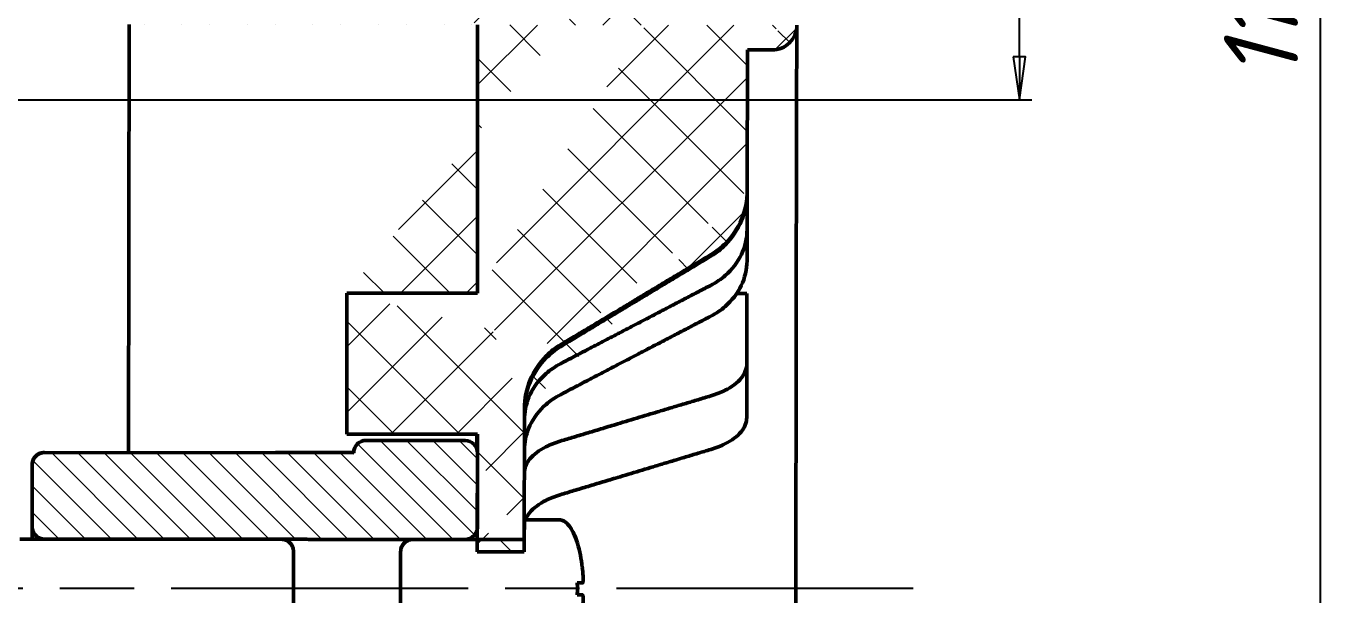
# Model space of a CAD drawing. Header units: inches. Extents: x -14 to 5184, y -66 to 1689.
# Drawn here: x 2755.2 to 2808, y 686.8 to 709.8 of the extents above; entities that cross this region are included whole.
import ezdxf

# ---------------------------------------------------------------- set-up
doc = ezdxf.new("R2010")
doc.units = ezdxf.units.IN
doc.header["$MEASUREMENT"] = 0
doc.linetypes.add('ACAD_ISO08W100', pattern=[36, 24, -3, 6, -3])
for name, color, linetype, lineweight in [('Видимые тонкие (ГОСТ)', 7, 'Continuous', 25), ('Видимый контур (ГОСТ)', 7, 'Continuous', 50), ('Осевая линия (ГОСТ)', 7, 'ACAD_ISO08W100', 25), ('Размер (ГОСТ)', 7, 'Continuous', 25), ('Штриховка (ГОСТ)', 7, 'Continuous', 18)]:
    doc.layers.add(name, color=color, linetype=linetype, lineweight=lineweight)
doc.styles.add('Standart 3.0', font='gost_b.ttf', dxfattribs={"oblique": 15, "height": 3})
doc.dimstyles.new('Обычный (ГОСТ)', dxfattribs={"dimscale": 0.5, "dimtxt": 3.5, "dimasz": 3.5, "dimexe": 1, "dimexo": 0, "dimgap": 0.5, "dimtad": 1, "dimrnd": 1e-08, "dimtxsty": 'Standart 3.0', "dimblk": 'Filled-1', "dimblk1": 'Filled-1', "dimblk2": 'Filled-1', "dimcen": 0.09, "dimdle": 15, "dimclrd": 256, "dimclre": 256, "dimclrt": 256, "dimazin": 2, "dimtfac": 0.714286, "dimtmove": 0, "dimatfit": 3, "dimfxl": 1, "dimtolj": 1, "dimlwd": 25, "dimlwe": 25, "dimarcsym": 0})

# ---------------------------------------------------------------- blocks, each defined once
blk = doc.blocks.new('Filled-1')
at = {"color": 0}
for p, q in [((0, 0), (-1, 0.143)), ((-1, 0.143), (-1, -0.143)), ((-1, 0), (0, 0)), ((-1, -0.143), (0, 0))]:
    blk.add_line(p, q, dxfattribs=at)
at = {"color": 0, "flags": 128}
blk.add_lwpolyline([(-1, -0.143), (0, 0), (-1, 0.143), (-1, -0.143)], dxfattribs=at)
at = {"color": 0}
blk.add_solid([(-1, -0.143), (0, 0), (-1, 0.143), (-1, -0.143)], dxfattribs=at)
blk = doc.blocks.new('*D143')
at = {"layer": 'Размер (ГОСТ)', "lineweight": 25, "ltscale": 0.5, "transparency": 16777216}
for p, q in [((2752.695, 745.82), (2795.828, 745.82)), ((2795.328, 708.57), (2795.328, 744.07)), ((2752.696, 706.82), (2795.828, 706.82))]:
    blk.add_line(p, q, dxfattribs=at)
at = {"layer": 'Размер (ГОСТ)', "lineweight": 25, "ltscale": 0.5, "transparency": 16777216, "xscale": 1.75, "yscale": 1.75, "zscale": 1.75}
for p, rotation in [((2795.328, 745.82), 90), ((2795.328, 706.82), 270)]:
    blk.add_blockref('Filled-1', p, dxfattribs=dict(at, rotation=rotation))
at = {"layer": 'Размер (ГОСТ)', "ltscale": 0.5, "transparency": 16777216, "insert": (2793.275, 726.32), "char_height": 3, "attachment_point": 5, "rotation": 90, "style": 'Standart 3.0'}
blk.add_mtext('\\A1;39%%P{\\fGOST type B|b0|i0|c204|p0;0,1}', dxfattribs=at)
blk = doc.blocks.new('*D205')
at = {"layer": 'Видимые тонкие (ГОСТ)', "lineweight": 25, "ltscale": 0.5, "transparency": 16777216}
for p, q in [((2730, 772.71), (2808, 772.71)), ((2807.5, 656.296), (2807.5, 770.96)), ((2775, 654.546), (2808, 654.546))]:
    blk.add_line(p, q, dxfattribs=at)
at = {"layer": 'Видимые тонкие (ГОСТ)', "lineweight": 25, "ltscale": 0.5, "transparency": 16777216, "xscale": 1.75, "yscale": 1.75, "zscale": 1.75}
for p, rotation in [((2807.5, 772.71), 90), ((2807.5, 654.546), 270)]:
    blk.add_blockref('Filled-1', p, dxfattribs=dict(at, rotation=rotation))
at = {"layer": 'Видимые тонкие (ГОСТ)', "ltscale": 0.5, "transparency": 16777216, "insert": (2805.447, 713.628), "char_height": 3, "attachment_point": 5, "rotation": 90, "style": 'Standart 3.0'}
blk.add_mtext('\\A1;118%%P0,5', dxfattribs=at)

msp = doc.modelspace()

# ---------------------------------------------------------------- hatches: boundary and pattern name
at = {"layer": 'Штриховка (ГОСТ)', "ltscale": 0.5}
h = msp.add_hatch(dxfattribs=at)
h.set_pattern_fill('ANSI37', color=256, scale=15)
h.set_pattern_definition([(45, (-764.6716, -51.7324), (-1.3258252, 1.3258252), []), (135, (-764.6716, -51.7324), (-1.3258252, -1.3258252), [])])
edge = h.paths.add_edge_path()
edge.add_line((2773.4109, 688.5532), (2775.3109, 688.5514))
edge.add_line((2773.4153, 693.3166), (2773.4109, 688.5532))
edge.add_line((2773.4118, 689.5547), (2773.4146, 692.5569))
edge.add_line((2768.1309, 693.3166), (2773.4153, 693.3166))
edge.add_line((2775.3109, 688.5514), (2775.3163, 694.3558))
edge.add_line((2768.1309, 699.0096), (2768.1309, 693.3166))
edge.add_line((2773.4133, 699.0093), (2768.1309, 699.0093))
edge.add_spline(control_points=[(2776.7739, 696.8475), (2776.5621, 696.7145), (2776.3581, 696.5566), (2775.9336, 696.1291), (2775.6871, 695.7571), (2775.4131, 695.0917), (2775.3286, 694.6889), (2775.3165, 694.3329)], knot_values=[0.1533423, 0.1533423, 0.1533423, 0.1533423, 0.2224938, 0.2224938, 0.3340767, 0.3340767, 0.4383753, 0.4383753, 0.4383753, 0.4383753], degree=3, periodic=0)
edge.add_spline(control_points=[(2784.3227, 703.0485), (2784.3154, 702.6873), (2784.2296, 702.2721), (2783.951, 701.6), (2783.7036, 701.2293), (2783.2788, 700.8043), (2783.0777, 700.6439), (2782.8643, 700.5156)], knot_values=[0.4495902, 0.4495902, 0.4495902, 0.4495902, 0.5564178, 0.5564178, 0.6678472, 0.6678472, 0.7366774, 0.7366774, 0.7366774, 0.7366774], degree=3, periodic=0)
edge.add_spline(control_points=[(2776.7739, 696.8475), (2779.3382, 698.3953), (2782.8643, 700.5156)], knot_values=[0.2068793, 0.2068793, 0.2068793, 0.9123737, 0.9123737, 0.9123737], weights=[1.0088811, 1.0203141, 1.0064426], degree=2, periodic=0)
edge.add_line((2784.3244, 703.1449), (2784.3297, 708.8418))
edge.add_line((2784.3297, 708.8418), (2785.3297, 708.8409))
edge.add_spline(control_points=[(2786.0834, 712.8403), (2786.012, 712.9214), (2785.9492, 713.0239), (2785.8627, 713.2332), (2785.8339, 713.3785), (2785.834, 713.5019)], knot_values=[0.3763479, 0.3763479, 0.3763479, 0.3763479, 0.4072666, 0.4072666, 0.4442912, 0.4442912, 0.4442912, 0.4442912], degree=3, periodic=0)
edge.add_spline(control_points=[(2786.3328, 712.1786), (2786.3329, 712.302), (2786.3042, 712.4473), (2786.2177, 712.6566), (2786.1549, 712.7591), (2786.0834, 712.8403)], knot_values=[0.444291, 0.444291, 0.444291, 0.444291, 0.4813156, 0.4813156, 0.5122343, 0.5122343, 0.5122343, 0.5122343], degree=3, periodic=0)
edge.add_line((2786.3306, 709.84), (2786.3328, 712.1786))
edge.add_spline(control_points=[(2785.3297, 708.8409), (2785.4531, 708.8408), (2785.5984, 708.8695), (2785.8265, 708.9638), (2785.9497, 709.046), (2786.1244, 709.2203), (2786.2068, 709.3434), (2786.3015, 709.5713), (2786.3305, 709.7166), (2786.3306, 709.84)], knot_values=[0.2961944, 0.2961944, 0.2961944, 0.2961944, 0.3332183, 0.3332183, 0.3702424, 0.3702424, 0.4072668, 0.4072668, 0.4442915, 0.4442915, 0.4442915, 0.4442915], degree=3, periodic=0)
edge.add_line((2759.3307, 709.8652), (2773.4306, 709.852))
edge.add_line((2759.3387, 718.5698), (2759.3307, 709.8652))
edge.add_spline(control_points=[(2760.3397, 719.5689), (2760.2162, 719.569), (2760.071, 719.5402), (2759.8428, 719.446), (2759.7196, 719.3638), (2759.5449, 719.1895), (2759.4625, 719.0664), (2759.3679, 718.8384), (2759.3388, 718.6932), (2759.3387, 718.5698)], knot_values=[0, 0, 0, 0, 0.037024, 0.037024, 0.0740481, 0.0740481, 0.1110722, 0.1110722, 0.1480965, 0.1480965, 0.1480965, 0.1480965], degree=3, periodic=0)
edge.add_line((2784.8397, 719.5461), (2760.3397, 719.5689))
edge.add_spline(control_points=[(2785.8387, 718.5451), (2785.8388, 718.6685), (2785.8101, 718.8138), (2785.7158, 719.0419), (2785.6337, 719.1652), (2785.4593, 719.3399), (2785.3362, 719.4222), (2785.1083, 719.5169), (2784.9631, 719.5459), (2784.8397, 719.5461)], knot_values=[-0.1480969, -0.1480969, -0.1480969, -0.1480969, -0.1110725, -0.1110725, -0.0740482, -0.0740482, -0.037024, -0.037024, 0, 0, 0, 0], degree=3, periodic=0)
edge.add_line((2785.834, 713.5019), (2785.8387, 718.5451))
edge.add_line((2773.4203, 709.852), (2773.4133, 699.0093))
edge.add_spline(control_points=[(2785.812, 718.7757), (2785.8048, 718.8063), (2785.7955, 718.839), (2785.7699, 718.9134), (2785.7522, 718.9556), (2785.6957, 719.0677), (2785.6504, 719.1357), (2785.5317, 719.2743), (2785.4524, 719.3424), (2785.2755, 719.452), (2785.1751, 719.4939), (2784.9962, 719.5368), (2784.9176, 719.5462), (2784.8396, 719.5463)], knot_values=[0, 0, 0, 0, 0.0105576, 0.0105576, 0.0243585, 0.0243585, 0.0485574, 0.0485574, 0.0792156, 0.0792156, 0.1110337, 0.1110337, 0.134456, 0.134456, 0.134456, 0.134456], degree=3, periodic=0)
h = msp.add_hatch(dxfattribs=at)
h.set_pattern_fill('ANSI31', color=256, scale=6, angle=90)
h.set_pattern_definition([(135, (-651.9682, -51.75855), (-0.53033009, -0.53033009), [])])
edge = h.paths.add_edge_path()
edge.add_spline(control_points=[(2772.9113, 689.0546), (2769.2265, 689.0582), (2765.5411, 689.0618)], knot_values=[0.9629057, 0.9629057, 0.9629057, 1.7000006, 1.7000006, 1.7000006], weights=[1, 0.9999971, 0.9999967], degree=2, periodic=0)
edge.add_spline(control_points=[(2765.5411, 689.0618), (2765.5371, 689.0623), (2765.5331, 689.0627), (2765.5134, 689.0646), (2765.4976, 689.0654), (2765.4819, 689.0654)], knot_values=[0.077537, 0.077537, 0.077537, 0.077537, 0.0787449, 0.0787449, 0.0834733, 0.0834733, 0.0834733, 0.0834733], degree=3, periodic=0)
edge.add_line((2765.5016, 689.0654), (2763.2794, 689.0662))
edge.add_line((2763.2794, 689.0662), (2755.8711, 689.0731))
edge.add_spline(control_points=[(2755.8723, 689.0729), (2755.8206, 689.0775), (2755.7654, 689.0905), (2755.6631, 689.1331), (2755.6016, 689.1743), (2755.5144, 689.2617), (2755.4733, 689.3234), (2755.4261, 689.4375), (2755.4117, 689.5102), (2755.4118, 689.572)], knot_values=[0.0740675, 0.0740675, 0.0740675, 0.0740675, 0.0887876, 0.0887876, 0.1073042, 0.1073042, 0.1258292, 0.1258292, 0.1443578, 0.1443578, 0.1443578, 0.1443578], degree=3, periodic=0)
edge.add_line((2755.4118, 689.572), (2755.4141, 692.0728))
edge.add_spline(control_points=[(2755.4141, 692.0728), (2755.4142, 692.1345), (2755.4287, 692.2071), (2755.476, 692.3211), (2755.5172, 692.3827), (2755.6046, 692.4699), (2755.6662, 692.5109), (2755.7407, 692.5417), (2755.7597, 692.5481), (2755.7793, 692.5534)], knot_values=[0.0128337, 0.0128337, 0.0128337, 0.0128337, 0.0313495, 0.0313495, 0.0498634, 0.0498634, 0.0683757, 0.0683757, 0.0740532, 0.0740532, 0.0740532, 0.0740532], degree=3, periodic=0)
edge.add_spline(control_points=[(2755.4073, 689.0735), (2755.4076, 689.2936), (2755.4079, 689.5068), (2755.4089, 690.1613), (2755.4096, 690.5727), (2755.4109, 691.2631), (2755.4116, 691.5471), (2755.4127, 691.883), (2755.4131, 691.9804), (2755.4136, 692.0511), (2755.4137, 692.0634), (2755.4139, 692.0777), (2755.414, 692.0809), (2755.4142, 692.0888), (2755.4143, 692.0913), (2755.4146, 692.0975), (2755.4147, 692.1002), (2755.4151, 692.1068), (2755.4154, 692.1105), (2755.4161, 692.1187), (2755.4165, 692.123), (2755.4183, 692.1392), (2755.4203, 692.1533), (2755.425, 692.178), (2755.4275, 692.1891), (2755.437, 692.2251), (2755.4456, 692.2498), (2755.4773, 692.3223), (2755.5068, 692.368), (2755.5778, 692.447), (2755.6202, 692.4811), (2755.7005, 692.5269), (2755.7373, 692.5424), (2755.7752, 692.5534)], knot_values=[0.0140963, 0.0140963, 0.0140963, 0.0140963, 0.0857015, 0.0857015, 0.2451249, 0.2451249, 0.4089582, 0.4089582, 0.5260476, 0.5260476, 0.5648325, 0.5648325, 0.5777667, 0.5777667, 0.5825971, 0.5825971, 0.585217, 0.585217, 0.5873925, 0.5873925, 0.5891194, 0.5891194, 0.5934459, 0.5934459, 0.5968836, 0.5968836, 0.6047063, 0.6047063, 0.6206362, 0.6206362, 0.6365611, 0.6365611, 0.6483542, 0.6483542, 0.6483542, 0.6483542], degree=3, periodic=0)
edge.add_spline(control_points=[(2755.4141, 692.0728), (2755.4142, 692.1345), (2755.4287, 692.2071), (2755.476, 692.3211), (2755.5172, 692.3827), (2755.6046, 692.4699), (2755.6662, 692.5109), (2755.7407, 692.5417), (2755.7597, 692.5481), (2755.7793, 692.5534)], knot_values=[0.0128337, 0.0128337, 0.0128337, 0.0128337, 0.0313495, 0.0313495, 0.0498634, 0.0498634, 0.0683757, 0.0683757, 0.0740532, 0.0740532, 0.0740532, 0.0740532], degree=3, periodic=0)
edge.add_spline(control_points=[(2755.4073, 689.0735), (2755.4076, 689.2936), (2755.4079, 689.5068), (2755.4089, 690.1613), (2755.4096, 690.5727), (2755.4109, 691.2631), (2755.4116, 691.5471), (2755.4127, 691.883), (2755.4131, 691.9804), (2755.4136, 692.0511), (2755.4137, 692.0634), (2755.4139, 692.0777), (2755.414, 692.0809), (2755.4142, 692.0888), (2755.4143, 692.0913), (2755.4146, 692.0975), (2755.4147, 692.1002), (2755.4151, 692.1068), (2755.4154, 692.1105), (2755.4161, 692.1187), (2755.4165, 692.123), (2755.4183, 692.1392), (2755.4203, 692.1533), (2755.425, 692.178), (2755.4275, 692.1891), (2755.437, 692.2251), (2755.4456, 692.2498), (2755.4773, 692.3223), (2755.5068, 692.368), (2755.5778, 692.447), (2755.6202, 692.4811), (2755.7005, 692.5269), (2755.7373, 692.5424), (2755.7752, 692.5534)], knot_values=[0.0140963, 0.0140963, 0.0140963, 0.0140963, 0.0857015, 0.0857015, 0.2451249, 0.2451249, 0.4089582, 0.4089582, 0.5260476, 0.5260476, 0.5648325, 0.5648325, 0.5777667, 0.5777667, 0.5825971, 0.5825971, 0.585217, 0.585217, 0.5873925, 0.5873925, 0.5891194, 0.5891194, 0.5934459, 0.5934459, 0.5968836, 0.5968836, 0.6047063, 0.6047063, 0.6206362, 0.6206362, 0.6365611, 0.6365611, 0.6483542, 0.6483542, 0.6483542, 0.6483542], degree=3, periodic=0)
edge.add_spline(control_points=[(2755.4141, 692.0728), (2755.4142, 692.1345), (2755.4287, 692.2071), (2755.476, 692.3211), (2755.5172, 692.3827), (2755.6046, 692.4699), (2755.6662, 692.5109), (2755.7407, 692.5417), (2755.7597, 692.5481), (2755.7793, 692.5534)], knot_values=[0.0128337, 0.0128337, 0.0128337, 0.0128337, 0.0313495, 0.0313495, 0.0498634, 0.0498634, 0.0683757, 0.0683757, 0.0740532, 0.0740532, 0.0740532, 0.0740532], degree=3, periodic=0)
edge.add_spline(control_points=[(2755.4073, 689.0735), (2755.4076, 689.2936), (2755.4079, 689.5068), (2755.4089, 690.1613), (2755.4096, 690.5727), (2755.4109, 691.2631), (2755.4116, 691.5471), (2755.4127, 691.883), (2755.4131, 691.9804), (2755.4136, 692.0511), (2755.4137, 692.0634), (2755.4139, 692.0777), (2755.414, 692.0809), (2755.4142, 692.0888), (2755.4143, 692.0913), (2755.4146, 692.0975), (2755.4147, 692.1002), (2755.4151, 692.1068), (2755.4154, 692.1105), (2755.4161, 692.1187), (2755.4165, 692.123), (2755.4183, 692.1392), (2755.4203, 692.1533), (2755.425, 692.178), (2755.4275, 692.1891), (2755.437, 692.2251), (2755.4456, 692.2498), (2755.4773, 692.3223), (2755.5068, 692.368), (2755.5778, 692.447), (2755.6202, 692.4811), (2755.7005, 692.5269), (2755.7373, 692.5424), (2755.7752, 692.5534)], knot_values=[0.0140963, 0.0140963, 0.0140963, 0.0140963, 0.0857015, 0.0857015, 0.2451249, 0.2451249, 0.4089582, 0.4089582, 0.5260476, 0.5260476, 0.5648325, 0.5648325, 0.5777667, 0.5777667, 0.5825971, 0.5825971, 0.585217, 0.585217, 0.5873925, 0.5873925, 0.5891194, 0.5891194, 0.5934459, 0.5934459, 0.5968836, 0.5968836, 0.6047063, 0.6047063, 0.6206362, 0.6206362, 0.6365611, 0.6365611, 0.6483542, 0.6483542, 0.6483542, 0.6483542], degree=3, periodic=0)
edge.add_spline(control_points=[(2755.4141, 692.0728), (2755.4142, 692.1345), (2755.4287, 692.2071), (2755.476, 692.3211), (2755.5172, 692.3827), (2755.6046, 692.4699), (2755.6662, 692.5109), (2755.7407, 692.5417), (2755.7597, 692.5481), (2755.7793, 692.5534)], knot_values=[0.0128337, 0.0128337, 0.0128337, 0.0128337, 0.0313495, 0.0313495, 0.0498634, 0.0498634, 0.0683757, 0.0683757, 0.0740532, 0.0740532, 0.0740532, 0.0740532], degree=3, periodic=0)
edge.add_spline(control_points=[(2755.4073, 689.0735), (2755.4076, 689.2936), (2755.4079, 689.5068), (2755.4089, 690.1613), (2755.4096, 690.5727), (2755.4109, 691.2631), (2755.4116, 691.5471), (2755.4127, 691.883), (2755.4131, 691.9804), (2755.4136, 692.0511), (2755.4137, 692.0634), (2755.4139, 692.0777), (2755.414, 692.0809), (2755.4142, 692.0888), (2755.4143, 692.0913), (2755.4146, 692.0975), (2755.4147, 692.1002), (2755.4151, 692.1068), (2755.4154, 692.1105), (2755.4161, 692.1187), (2755.4165, 692.123), (2755.4183, 692.1392), (2755.4203, 692.1533), (2755.425, 692.178), (2755.4275, 692.1891), (2755.437, 692.2251), (2755.4456, 692.2498), (2755.4773, 692.3223), (2755.5068, 692.368), (2755.5778, 692.447), (2755.6202, 692.4811), (2755.7005, 692.5269), (2755.7373, 692.5424), (2755.7752, 692.5534)], knot_values=[0.0140963, 0.0140963, 0.0140963, 0.0140963, 0.0857015, 0.0857015, 0.2451249, 0.2451249, 0.4089582, 0.4089582, 0.5260476, 0.5260476, 0.5648325, 0.5648325, 0.5777667, 0.5777667, 0.5825971, 0.5825971, 0.585217, 0.585217, 0.5873925, 0.5873925, 0.5891194, 0.5891194, 0.5934459, 0.5934459, 0.5968836, 0.5968836, 0.6047063, 0.6047063, 0.6206362, 0.6206362, 0.6365611, 0.6365611, 0.6483542, 0.6483542, 0.6483542, 0.6483542], degree=3, periodic=0)
edge.add_spline(control_points=[(2755.4141, 692.0728), (2755.4142, 692.1345), (2755.4287, 692.2071), (2755.476, 692.3211), (2755.5172, 692.3827), (2755.6046, 692.4699), (2755.6662, 692.5109), (2755.7407, 692.5417), (2755.7597, 692.5481), (2755.7793, 692.5534)], knot_values=[0.0128337, 0.0128337, 0.0128337, 0.0128337, 0.0313495, 0.0313495, 0.0498634, 0.0498634, 0.0683757, 0.0683757, 0.0740532, 0.0740532, 0.0740532, 0.0740532], degree=3, periodic=0)
edge.add_line((2755.7793, 692.5534), (2758.9872, 692.5695))
edge.add_line((2758.9872, 692.5695), (2768.4146, 692.5606))
edge.add_line((2768.4146, 692.5606), (2768.4146, 692.5615))
edge.add_ellipse((2768.9146, 692.5611), major_axis=(-0.4234, -0.266), ratio=0.9999995, start_angle=237.81076, end_angle=327.81076, ccw=False)
edge.add_line((2768.9151, 693.0611), (2772.9151, 693.0574))
edge.add_ellipse((2772.9146, 692.5574), major_axis=(0.4234, 0.266), ratio=0.9999995, start_angle=-32.18924, end_angle=57.81076, ccw=False)
edge.add_line((2773.4146, 692.5569), (2773.4118, 689.5547))
edge.add_spline(control_points=[(2773.4118, 689.5547), (2773.4117, 689.4929), (2773.3972, 689.4202), (2773.3499, 689.3061), (2773.3086, 689.2445), (2773.2213, 689.1572), (2773.1597, 689.1161), (2773.0456, 689.069), (2772.973, 689.0546), (2772.9113, 689.0546)], knot_values=[0.1481618, 0.1481618, 0.1481618, 0.1481618, 0.1666967, 0.1666967, 0.1852256, 0.1852256, 0.2037428, 0.2037428, 0.2222477, 0.2222477, 0.2222477, 0.2222477], degree=3, periodic=0)

# ---------------------------------------------------------------- linework, layer by layer
at = {"layer": 'Видимые тонкие (ГОСТ)', "ltscale": 0.5}
for p, q in [((2768.412, 692.6166), (2755.7649, 692.5534)), ((2755.9113, 689.0711), (2773.0613, 689.0545))]:
    msp.add_line(p, q, dxfattribs=at)
at = {"layer": 'Видимый контур (ГОСТ)', "ltscale": 0.5}
for p, q in [((2759.3307, 709.8652), (2759.3146, 692.5692)), ((2768.1309, 699.0096), (2768.1309, 693.3166)), ((2773.4133, 699.0093), (2768.1309, 699.0093)), ((2768.1309, 693.3166), (2773.4153, 693.3166)), ((2777.4519, 687.2961), (2777.6703, 687.296))]:
    msp.add_line(p, q, dxfattribs=at)
at = {"layer": 'Видимый контур (ГОСТ)'}
for p, q in [((2773.4203, 709.852), (2773.4133, 699.0093)), ((2784.3244, 703.1449), (2784.3297, 708.8418)), ((2784.3297, 708.8418), (2785.3297, 708.8409)), ((2784.3169, 701.5677), (2784.3175, 702.9132)), ((2773.4133, 699.0093), (2773.4049, 699.0093)), ((2784.3049, 698.9992), (2783.9018, 698.9996)), ((2784.3065, 696.1471), (2784.3049, 698.9992)), ((2775.3109, 688.5514), (2775.3163, 694.3558)), ((2773.4038, 693.3166), (2773.4041, 692.6591)), ((2773.4084, 692.6356), (2773.408, 693.3166)), ((2773.4109, 693.3166), (2773.4106, 692.6207)), ((2773.4153, 693.3166), (2773.4109, 688.5532)), ((2773.413, 692.5968), (2773.4133, 693.3166)), ((2773.4141, 693.3166), (2773.4135, 692.591)), ((2768.6456, 692.9826), (2768.6486, 692.9845)), ((2772.9151, 693.0574), (2768.9151, 693.0611)), ((2768.4145, 692.5615), (2755.9145, 692.5731)), ((2768.4146, 692.5606), (2755.9146, 692.5724)), ((2759.3146, 692.5711), (2759.3146, 692.5692)), ((2768.4146, 692.5615), (2768.4146, 692.5606)), ((2773.4118, 689.5547), (2773.4146, 692.5569)), ((2755.4141, 692.0728), (2755.4118, 689.572)), ((2775.3121, 689.8531), (2775.3113, 689.0523)), ((2776.712, 689.8538), (2775.3121, 689.8551)), ((2776.7121, 689.8517), (2775.3121, 689.8531)), ((2754.9113, 689.074), (2765.5152, 689.0618)), ((2763.2761, 689.064), (2754.9113, 689.0721)), ((2763.2794, 689.0662), (2765.4819, 689.0654)), ((2775.3113, 689.0523), (2770.8113, 689.0567)), ((2772.9631, 689.0573), (2773.4113, 689.0569)), ((2765.9787, 685.5679), (2765.9815, 688.5619)), ((2770.3109, 688.5563), (2770.3081, 685.5632)), ((2773.4109, 688.5532), (2775.3109, 688.5514))]:
    msp.add_line(p, q, dxfattribs=at)
at = {"layer": 'Видимый контур (ГОСТ)', "extrusion": (0, 0, -1)}
for centre, major_axis, ratio, start_param, end_param in [((2784.3093, 687.0739), (0.015, 16.0568), 0.000853, 5.681687, 5.8375423), ((2784.3094, 687.0477), (0.0149, 16.0906), 0.0008563, 5.1577927, 5.3133193), ((2773.4094, 687.0569), (0.0212, 22.7954), 0.0008567, 4.9622507, 4.9905664), ((2773.4094, 687.0569), (0.0202, 21.7954), 0.0008567, 4.9738273, 5.0036943), ((2768.9118, 692.5593), (0.4375, -0.2422), 0.9994154, 2.6400316, 3.6455923), ((2768.9146, 692.5611), (-0.4234, -0.266), 0.9999995, 0.5618082, 2.1326045), ((2772.9146, 692.5574), (0.4234, 0.266), 0.9999995, 5.2741972, 6.8449935), ((2768.4094, 687.0615), (0.0051, 5.5), 0.0008567, 0, 0.0181508), ((2776.7094, 687.0538), (-0.0026, -2.8), 0.3571438, 3.1415918, 3.9866784), ((2776.7094, 687.0538), (0.0026, 2.8), 0.0008567, 0, 0.0024476), ((2772.2299, 685.9763), (5.2292, 2.9351), 0.0025533, 0.0004091, 0.0175908)]:
    msp.add_ellipse(centre, major_axis=major_axis, ratio=ratio, start_param=start_param, end_param=end_param, dxfattribs=at)
at = {"layer": 'Видимый контур (ГОСТ)'}
for points, knots in [([(2785.3297, 708.8409), (2785.4531, 708.8408), (2785.5984, 708.8695), (2785.8265, 708.9638), (2785.9497, 709.046), (2786.1244, 709.2203), (2786.2068, 709.3434), (2786.3015, 709.5713), (2786.3305, 709.7166), (2786.3306, 709.84)], [0.29619442, 0.29619442, 0.29619442, 0.29619442, 0.33321834, 0.33321834, 0.37024242, 0.37024242, 0.4072668, 0.4072668, 0.44429149, 0.44429149, 0.44429149, 0.44429149]), ([(2786.2871, 664.3009), (2786.287, 664.3047), (2786.2869, 664.3095), (2786.2863, 664.3662), (2786.2856, 664.4743), (2786.2835, 665.0447), (2786.2823, 665.821), (2786.2808, 668.0331), (2786.2805, 669.5263), (2786.2808, 673.0176), (2786.2815, 675.06), (2786.2838, 679.4309), (2786.2854, 681.8138), (2786.2894, 686.6182), (2786.2917, 689.0994), (2786.2969, 693.849), (2786.2998, 696.1765), (2786.3058, 700.389), (2786.3089, 702.3264), (2786.315, 705.5739), (2786.3181, 706.9245), (2786.3237, 708.8766), (2786.3264, 709.5073), (2786.3288, 709.7546), (2786.3291, 709.7755), (2786.3293, 709.7887)], [0.2615678, 0.2615678, 0.2615678, 0.2615678, 0.2873283, 0.2873283, 0.5466366, 0.5466366, 1.2399176, 1.2399176, 1.9648387, 1.9648387, 2.6909411, 2.6909411, 3.417188, 3.417188, 4.143471, 4.143471, 4.8697608, 4.8697608, 5.5960387, 5.5960387, 6.3222664, 6.3222664, 7.0482955, 7.0482955, 7.1366388, 7.1366388, 7.1366388, 7.1366388]), ([(2784.3227, 703.0485), (2784.3154, 702.6873), (2784.2296, 702.2721), (2783.951, 701.6), (2783.7036, 701.2293), (2783.2788, 700.8043), (2783.0777, 700.6439), (2782.8643, 700.5156)], [0.44959015, 0.44959015, 0.44959015, 0.44959015, 0.55641783, 0.55641783, 0.66784716, 0.66784716, 0.73667737, 0.73667737, 0.73667737, 0.73667737]), ([(2782.8655, 700.5737), (2783.0794, 700.7018), (2783.2812, 700.862), (2783.7058, 701.2859), (2783.953, 701.6551), (2784.237, 702.339), (2784.3241, 702.7746), (2784.3244, 703.1449)], [1.04180898, 1.04180898, 1.04180898, 1.04180898, 1.11073202, 1.11073202, 1.22180669, 1.22180669, 1.33288274, 1.33288274, 1.33288274, 1.33288274]), ([(2782.8594, 699.3338), (2783.0727, 699.4449), (2783.2738, 699.5837), (2783.6983, 699.9516), (2783.9456, 700.2725), (2784.2297, 700.8669), (2784.3168, 701.2458), (2784.3169, 701.5677)], [1.0432427, 1.0432427, 1.0432427, 1.0432427, 1.1120729, 1.1120729, 1.22350223, 1.22350223, 1.33505022, 1.33505022, 1.33505022, 1.33505022]), ([(2784.3139, 700.3126), (2784.313, 699.9915), (2784.2261, 699.6146), (2783.9426, 699.0213), (2783.6953, 698.7004), (2783.2708, 698.3325), (2783.0697, 698.1937), (2782.8564, 698.0827)], [0.44532481, 0.44532481, 0.44532481, 0.44532481, 0.55641783, 0.55641783, 0.66784716, 0.66784716, 0.73667737, 0.73667737, 0.73667737, 0.73667737]), ([(2775.3163, 694.3558), (2775.3166, 694.726), (2775.4037, 695.1618), (2775.6877, 695.8457), (2775.9349, 696.2149), (2776.3595, 696.6387), (2776.5613, 696.799), (2776.7752, 696.9271)], [1.33296274, 1.33296274, 1.33296274, 1.33296274, 1.44404815, 1.44404815, 1.55512549, 1.55512549, 1.62404678, 1.62404678, 1.62404678, 1.62404678]), ([(2776.7739, 696.8475), (2776.5621, 696.7145), (2776.3581, 696.5566), (2775.9336, 696.1291), (2775.6871, 695.7571), (2775.4131, 695.0917), (2775.3286, 694.6889), (2775.3165, 694.3329)], [0.15334232, 0.15334232, 0.15334232, 0.15334232, 0.2224938, 0.2224938, 0.33407665, 0.33407665, 0.43837526, 0.43837526, 0.43837526, 0.43837526]), ([(2775.3164, 694.0117), (2775.3324, 694.3125), (2775.4154, 694.6479), (2775.6848, 695.215), (2775.9312, 695.5371), (2776.3554, 695.9071), (2776.5594, 696.0438), (2776.7711, 696.1589)], [1.35759143, 1.35759143, 1.35759143, 1.35759143, 1.45855332, 1.45855332, 1.57013617, 1.57013617, 1.63928765, 1.63928765, 1.63928765, 1.63928765]), ([(2782.8507, 694.8588), (2783.0639, 694.9228), (2783.2648, 695.0028), (2783.6891, 695.2149), (2783.9361, 695.3999), (2784.2198, 695.7428), (2784.3066, 695.9614), (2784.3065, 696.1471)], [1.0432427, 1.0432427, 1.0432427, 1.0432427, 1.1120729, 1.1120729, 1.22350223, 1.22350223, 1.33505022, 1.33505022, 1.33505022, 1.33505022]), ([(2776.7681, 694.9078), (2776.5563, 694.7926), (2776.3524, 694.656), (2775.9281, 694.2859), (2775.6818, 693.9638), (2775.4175, 693.4073), (2775.336, 693.0877), (2775.3156, 692.7963)], [0.15334232, 0.15334232, 0.15334232, 0.15334232, 0.2224938, 0.2224938, 0.33407665, 0.33407665, 0.43105733, 0.43105733, 0.43105733, 0.43105733]), ([(2784.3034, 693.9799), (2784.303, 693.7945), (2784.2164, 693.5766), (2783.933, 693.2342), (2783.686, 693.0492), (2783.2618, 692.837), (2783.0608, 692.757), (2782.8476, 692.693)], [0.44515536, 0.44515536, 0.44515536, 0.44515536, 0.55641783, 0.55641783, 0.66784716, 0.66784716, 0.73667737, 0.73667737, 0.73667737, 0.73667737]), ([(2775.3148, 691.8194), (2775.3366, 691.9853), (2775.4171, 692.1664), (2775.6792, 692.4851), (2775.9253, 692.6708), (2776.3492, 692.8841), (2776.5531, 692.9629), (2776.7647, 693.0293)], [1.36307249, 1.36307249, 1.36307249, 1.36307249, 1.45855332, 1.45855332, 1.57013617, 1.57013617, 1.63928765, 1.63928765, 1.63928765, 1.63928765]), ([(2755.9145, 692.5731), (2755.9064, 692.5731), (2755.8983, 692.5729), (2755.8659, 692.5714), (2755.8416, 692.5684), (2755.7649, 692.5534), (2755.7131, 692.5341), (2755.6202, 692.4811), (2755.5778, 692.447), (2755.5068, 692.368), (2755.4773, 692.3223), (2755.4456, 692.2498), (2755.437, 692.2251), (2755.4275, 692.1891), (2755.425, 692.178), (2755.4203, 692.1533), (2755.4183, 692.1392), (2755.4165, 692.123), (2755.4161, 692.1187), (2755.4154, 692.1105), (2755.4151, 692.1068), (2755.4147, 692.1002), (2755.4146, 692.0975), (2755.4143, 692.0913), (2755.4142, 692.0888), (2755.414, 692.0809), (2755.4139, 692.0777), (2755.4137, 692.0634), (2755.4136, 692.0511), (2755.4131, 691.9804), (2755.4127, 691.883), (2755.4116, 691.5471), (2755.4109, 691.2631), (2755.4096, 690.5727), (2755.4089, 690.1613), (2755.4079, 689.5068), (2755.4076, 689.2936), (2755.4073, 689.0734)], [0, 0, 0, 0, 0.00242887, 0.00242887, 0.00973283, 0.00973283, 0.02588939, 0.02588939, 0.04181422, 0.04181422, 0.05774412, 0.05774412, 0.06556685, 0.06556685, 0.06900451, 0.06900451, 0.07333109, 0.07333109, 0.07505797, 0.07505797, 0.07723342, 0.07723342, 0.07985337, 0.07985337, 0.0846838, 0.0846838, 0.09761799, 0.09761799, 0.1364029, 0.1364029, 0.2534923, 0.2534923, 0.41732552, 0.41732552, 0.57674898, 0.57674898, 0.64835947, 0.64835947, 0.64835947, 0.64835947]), ([(2755.9146, 692.5724), (2755.8529, 692.5724), (2755.7803, 692.5581), (2755.6662, 692.5109), (2755.6046, 692.4699), (2755.5172, 692.3827), (2755.476, 692.3211), (2755.4287, 692.2071), (2755.4142, 692.1345), (2755.4141, 692.0728)], [0, 0, 0, 0, 0.018511209, 0.018511209, 0.037023522, 0.037023522, 0.055537472, 0.055537472, 0.074053192, 0.074053192, 0.074053192, 0.074053192]), ([(2776.7616, 690.8635), (2776.55, 690.7972), (2776.3462, 690.7184), (2775.9222, 690.5051), (2775.6761, 690.3193), (2775.4619, 690.0588), (2775.4036, 689.9576), (2775.364, 689.8547)], [0.15334232, 0.15334232, 0.15334232, 0.15334232, 0.2224938, 0.2224938, 0.33407665, 0.33407665, 0.39177045, 0.39177045, 0.39177045, 0.39177045]), ([(2755.4118, 689.572), (2755.4117, 689.5102), (2755.4261, 689.4375), (2755.4733, 689.3234), (2755.5144, 689.2617), (2755.6016, 689.1743), (2755.6631, 689.1331), (2755.7771, 689.0857), (2755.8496, 689.0712), (2755.9113, 689.0711)], [0.074067498, 0.074067498, 0.074067498, 0.074067498, 0.09259611, 0.09259611, 0.111121167, 0.111121167, 0.129637696, 0.129637696, 0.148144641, 0.148144641, 0.148144641, 0.148144641]), ([(2772.9113, 689.0546), (2772.973, 689.0546), (2773.0456, 689.069), (2773.1597, 689.1161), (2773.2213, 689.1572), (2773.3086, 689.2445), (2773.3499, 689.3061), (2773.3972, 689.4202), (2773.4117, 689.4929), (2773.4118, 689.5547)], [0.148161803, 0.148161803, 0.148161803, 0.148161803, 0.166666759, 0.166666759, 0.185183898, 0.185183898, 0.203712886, 0.203712886, 0.22224774, 0.22224774, 0.22224774, 0.22224774]), ([(2773.41, 689.0569), (2773.41, 689.0638), (2773.41, 689.0708), (2773.4103, 689.2336), (2773.4107, 689.3566), (2773.4111, 689.4765), (2773.4112, 689.5064), (2773.4114, 689.5293), (2773.4114, 689.5329), (2773.4114, 689.5359)], [0.69467727, 0.69467727, 0.69467727, 0.69467727, 0.69817206, 0.69817206, 0.77775313, 0.77775313, 0.81701565, 0.81701565, 0.82548914, 0.82548914, 0.82548914, 0.82548914]), ([(2777.4585, 688.9107), (2777.3895, 689.1288), (2777.3088, 689.3156), (2777.1622, 689.5577), (2777.0929, 689.6512), (2776.9642, 689.7644), (2776.9117, 689.8), (2776.8084, 689.8416), (2776.761, 689.8517), (2776.7121, 689.8517)], [-0.11800648, -0.11800648, -0.11800648, -0.11800648, -0.06605703, -0.06605703, -0.03336788, -0.03336788, -0.01469087, -0.01469087, 0, 0, 0, 0]), ([(2765.9815, 688.5687), (2765.9814, 688.5705), (2765.9814, 688.5723), (2765.9813, 688.5766), (2765.9813, 688.578), (2765.9812, 688.582), (2765.9811, 688.5848), (2765.9807, 688.5921), (2765.9805, 688.5967), (2765.9798, 688.6063), (2765.9793, 688.6114), (2765.978, 688.6243), (2765.977, 688.6322), (2765.9729, 688.659), (2765.969, 688.6778), (2765.953, 688.7366), (2765.9368, 688.7759), (2765.89, 688.8583), (2765.8561, 688.9006), (2765.7775, 688.9717), (2765.7318, 689.0014), (2765.6347, 689.0443), (2765.582, 689.058), (2765.5134, 689.0646), (2765.4976, 689.0654), (2765.4819, 689.0654)], [0, 0, 0, 0, 0.003942928, 0.003942928, 0.005419739, 0.005419739, 0.007097091, 0.007097091, 0.008708153, 0.008708153, 0.010295261, 0.010295261, 0.012712921, 0.012712921, 0.018458942, 0.018458942, 0.031014166, 0.031014166, 0.046882289, 0.046882289, 0.062812993, 0.062812993, 0.078744861, 0.078744861, 0.083473315, 0.083473315, 0.083473315, 0.083473315]), ([(2765.9815, 688.5619), (2765.9816, 688.6238), (2765.9672, 688.6966), (2765.92, 688.8109), (2765.8789, 688.8725), (2765.7917, 688.96), (2765.7302, 689.0012), (2765.6162, 689.0486), (2765.5436, 689.0631), (2765.482, 689.0631)], [-0.074106859, -0.074106859, -0.074106859, -0.074106859, -0.05555129, -0.05555129, -0.037019123, -0.037019123, -0.01850408, -0.01850408, 0, 0, 0, 0]), ([(2770.7604, 689.0567), (2770.7542, 689.0561), (2770.748, 689.0554), (2770.6896, 689.0472), (2770.6378, 689.0314), (2770.5428, 688.9847), (2770.4983, 688.9532), (2770.4225, 688.8788), (2770.3903, 688.8349), (2770.3417, 688.7404), (2770.3249, 688.6884), (2770.315, 688.6249), (2770.3136, 688.6132), (2770.3123, 688.5988), (2770.3121, 688.5954), (2770.3117, 688.5897), (2770.3116, 688.5873), (2770.3113, 688.5821), (2770.3112, 688.5796), (2770.311, 688.5755), (2770.311, 688.5739), (2770.3109, 688.5704), (2770.3109, 688.5688), (2770.3108, 688.5643), (2770.3107, 688.5622), (2770.3106, 688.5532), (2770.3106, 688.5456), (2770.3104, 688.5023), (2770.3102, 688.4433), (2770.3098, 688.2794), (2770.3096, 688.1735), (2770.3092, 687.9314), (2770.3089, 687.7929), (2770.3086, 687.4991), (2770.3084, 687.3403), (2770.3081, 687.0225), (2770.3079, 686.8595), (2770.3077, 686.5497), (2770.3076, 686.3991), (2770.3075, 686.1287), (2770.3075, 686.0057), (2770.3075, 685.8021), (2770.3076, 685.7191), (2770.3077, 685.6026), (2770.3076, 685.5786), (2770.308, 685.5513), (2770.3081, 685.5492), (2770.3083, 685.5423), (2770.3083, 685.5403), (2770.3086, 685.5345), (2770.3088, 685.5304), (2770.3094, 685.5222), (2770.3097, 685.5184), (2770.3106, 685.5083), (2770.3112, 685.502), (2770.3138, 685.4824), (2770.316, 685.4691), (2770.3255, 685.4243), (2770.3353, 685.393), (2770.3682, 685.3158), (2770.3961, 685.2712), (2770.4644, 685.1921), (2770.5062, 685.1571), (2770.5974, 685.1027), (2770.648, 685.0826), (2770.7185, 685.067), (2770.7376, 685.0639), (2770.7567, 685.0619)], [0.00509392, 0.00509392, 0.00509392, 0.00509392, 0.00695757, 0.00695757, 0.02279538, 0.02279538, 0.03873067, 0.03873067, 0.05466235, 0.05466235, 0.07059274, 0.07059274, 0.07408036, 0.07408036, 0.07519684, 0.07519684, 0.07607766, 0.07607766, 0.07734181, 0.07734181, 0.07864594, 0.07864594, 0.08085744, 0.08085744, 0.08629825, 0.08629825, 0.10261451, 0.10261451, 0.15218048, 0.15218048, 0.20103452, 0.20103452, 0.24891737, 0.24891737, 0.29675849, 0.29675849, 0.34458381, 0.34458381, 0.39240697, 0.39240697, 0.44023774, 0.44023774, 0.48809872, 0.48809872, 0.5360537, 0.5360537, 0.53995061, 0.53995061, 0.54116027, 0.54116027, 0.54271805, 0.54271805, 0.54394953, 0.54394953, 0.54589037, 0.54589037, 0.54993232, 0.54993232, 0.55967589, 0.55967589, 0.57509252, 0.57509252, 0.59102739, 0.59102739, 0.6069588, 0.6069588, 0.61270738, 0.61270738, 0.61270738, 0.61270738]), ([(2770.8113, 689.0567), (2770.7497, 689.0567), (2770.6771, 689.0424), (2770.563, 688.9952), (2770.5014, 688.9541), (2770.4141, 688.8668), (2770.3728, 688.8052), (2770.3255, 688.691), (2770.3109, 688.6182), (2770.3109, 688.5563)], [0, 0, 0, 0, 0.018502767, 0.018502767, 0.037017386, 0.037017386, 0.055551585, 0.055551585, 0.074113445, 0.074113445, 0.074113445, 0.074113445]), ([(2777.455, 688.9087), (2777.5539, 688.5968), (2777.6179, 688.2548), (2777.6637, 687.8626), (2777.6718, 687.7855), (2777.6811, 687.6702), (2777.6839, 687.6289), (2777.6886, 687.5373), (2777.6902, 687.4854), (2777.6902, 687.4006), (2777.6886, 687.3708), (2777.6846, 687.3275), (2777.682, 687.316), (2777.6776, 687.301), (2777.6745, 687.2965), (2777.6708, 687.296), (2777.6705, 687.296), (2777.6703, 687.296)], [0.00008978, 0.00008978, 0.00008978, 0.00008978, 0.09824775, 0.09824775, 0.11761251, 0.11761251, 0.12938962, 0.12938962, 0.14431315, 0.14431315, 0.15877874, 0.15877874, 0.17524148, 0.17524148, 0.19864205, 0.19864205, 0.19981831, 0.19981831, 0.19981831, 0.19981831]), ([(2777.4514, 686.8163), (2777.5426, 686.8156), (2777.6043, 686.8147), (2777.6597, 686.8137), (2777.6685, 686.8135), (2777.6737, 686.813), (2777.6768, 686.8087), (2777.6814, 686.7935), (2777.6839, 686.7821), (2777.6882, 686.7364), (2777.6894, 686.7056), (2777.6895, 686.6236), (2777.6877, 686.5711), (2777.6832, 686.4839), (2777.6803, 686.4414), (2777.6707, 686.3244), (2777.6628, 686.2513), (2777.6197, 685.8786), (2777.558, 685.544), (2777.4595, 685.2237), (2777.4554, 685.2107), (2777.4513, 685.1978)], [0, 0, 0, 0, 0.0899519, 0.0899519, 0.1264019, 0.1264019, 0.2065144, 0.2065144, 0.2647303, 0.2647303, 0.3262898, 0.3262898, 0.4040246, 0.4040246, 0.473425, 0.473425, 0.5855119, 0.5855119, 1.2915776, 1.2915776, 1.3214008, 1.3214008, 1.3214008, 1.3214008]), ([(2777.4519, 687.2961), (2777.4546, 687.2167), (2777.4559, 687.1371), (2777.4558, 686.9772), (2777.4543, 686.8967), (2777.4514, 686.8163)], [0.000285993, 0.000285993, 0.000285993, 0.000285993, 0.02412546, 0.02412546, 0.048249921, 0.048249921, 0.048249921, 0.048249921])]:
    msp.add_open_spline(points, degree=3, knots=knots, dxfattribs=at)
for points, weights in [([(2776.7752, 696.9271), (2779.345, 698.4658), (2782.8655, 700.5737)], [1, 1.01240814556, 1]), ([(2776.7739, 696.8475), (2779.3382, 698.3953), (2782.8643, 700.5156)], [1.0088811126, 1.02031405567, 1.00644260488]), ([(2782.8594, 699.3338), (2779.3345, 697.4986), (2776.7711, 696.1589)], [1.00644260489, 1.02031405568, 1.00888111261]), ([(2776.7681, 694.9078), (2779.3315, 696.2475), (2782.8564, 698.0827)], [1.00888111261, 1.02031405568, 1.00644260489]), ([(2782.8507, 694.8588), (2779.3271, 693.8013), (2776.7647, 693.0293)], [1.00644260489, 1.02031405567, 1.00888111261]), ([(2776.7616, 690.8635), (2779.324, 691.6355), (2782.8476, 692.693)], [1.00888111261, 1.02031405568, 1.00644260489]), ([(2755.9113, 689.0711), (2758.4791, 689.0686), (2761.0467, 689.0661)], [1, 0.999997993332, 0.99999719886]), ([(2763.2761, 689.064), (2768.0942, 689.0593), (2772.9113, 689.0546)], [0.999996737489, 0.999996234237, 1])]:
    msp.add_rational_spline(points, weights, degree=2, dxfattribs=at)
at = {"layer": 'Осевая линия (ГОСТ)', "linetype": 'ACAD_ISO08W100', "ltscale": 0.5}
msp.add_line((2791.0369, 687.0776), (2585.5576, 687.0823), dxfattribs=at)

# ---------------------------------------------------------------- dimensions: what is measured, and where the dimension line sits
at = {"layer": 'Видимые тонкие (ГОСТ)', "ltscale": 0.5}
dim = msp.add_linear_dim(base=(2807.5, 772.7096), p1=(2775, 654.5463), p2=(2730, 772.7096), angle=90, text='118%%P0,5', dimstyle='Обычный (ГОСТ)', dxfattribs=at)
dim.commit()
dim.dimension.update_dxf_attribs({"geometry": '*D205', "text_midpoint": (2805.4466, 713.628)})
at = {"layer": 'Размер (ГОСТ)', "ltscale": 0.5}
dim = msp.add_linear_dim(base=(2795.3284, 745.8202), p1=(2752.6962, 706.8202), p2=(2752.6954, 745.8202), angle=90, text='<>%%P{\\fGOST type B|b0|i0|c204|p0;0,1}', dimstyle='Обычный (ГОСТ)', dxfattribs=at)
dim.commit()
dim.dimension.update_dxf_attribs({"geometry": '*D143', "text_midpoint": (2795.3284, 726.3202), "dimtype": 160})

doc.saveas('drawing.dxf')
